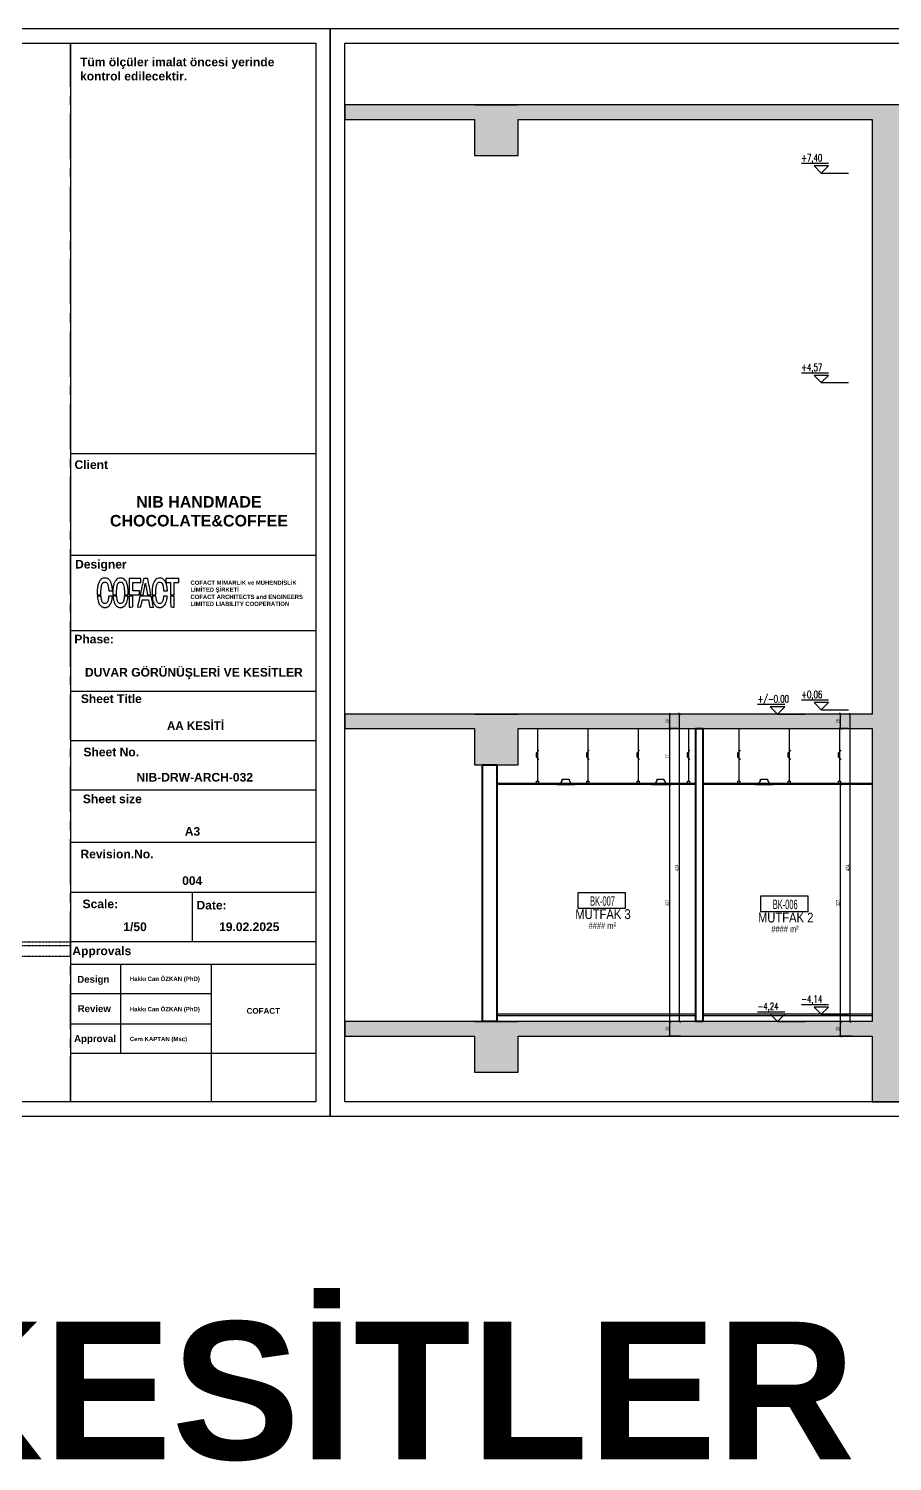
# Model space of a CAD drawing. Header units: millimetres. Extents: x 933584 to 974011, y 4545988 to 4553664.
# Drawn here: x 943012 to 944203, y 4545988 to 4547964 of the extents above; entities that cross this region are included whole.
import ezdxf
from ezdxf.enums import TextEntityAlignment as Align

# ---------------------------------------------------------------- set-up
doc = ezdxf.new("R2010")
doc.units = ezdxf.units.MM
doc.set_wipeout_variables(frame=1)
doc.header["$PDMODE"] = 35
for name, pattern in [('568_AVN_KES_01$0$HIDDEN', [0.375, 0.25, -0.125]), ('CENTER', [2, 1.25, -0.25, 0.25, -0.25]), ('DOT2', [3.175, 0, -3.175])]:
    doc.linetypes.add(name, pattern=pattern)
doc.layers.get('0').update_dxf_attribs({"color": 255})
doc.layers.get('Defpoints').update_dxf_attribs({"color": 8})
for name, color, linetype in [('0-DMS-50', 143, 'Continuous'), ('0-HSL-HTC_200', 1, 'Continuous'), ('0-LNS-SLN', 6, 'Continuous'), ('0-LNS-SPL', 13, '568_AVN_KES_01$0$HIDDEN'), ('0-TXT-PBX', 6, 'Continuous'), ('0-TXT-PTX_50', 8, 'Continuous'), ('2-SPS-RCN', 2, 'Continuous'), ('4-FNS-SFF', 13, 'Continuous')]:
    doc.layers.add(name, color=color, linetype=linetype)
doc.layers.add('2-SPS-IBW', color=5, linetype='Continuous', lineweight=40)
doc.layers.add('TİBA_KOT', color=171, linetype='Continuous', lineweight=25)
doc.styles.add('Century Gothic_B_3', font='GOTHICB.TTF', dxfattribs={"height": 4})
doc.styles.add('dim_romans_50', font='swissl.ttf', dxfattribs={"width": 0.6, "height": 5})
doc.styles.add('MAHAL YAZISI', font='ARIALN.TTF', dxfattribs={"width": 0.8})
doc.styles.get("Standard").update_dxf_attribs({"font": 'times.ttf'})
doc.styles.add('T_General', font='simplxtw.shx', dxfattribs={"width": 0.7, "height": 200})
doc.dimstyles.new('ONK_dim 1_50', dxfattribs={"dimscale": 5, "dimtxt": 4, "dimasz": 0.5, "dimexe": 0.5, "dimexo": 0.5, "dimgap": 0.2, "dimtad": 1, "dimdec": 1, "dimrnd": 0.5, "dimzin": 9, "dimtxsty": 'dim_romans_50', "dimblk": 'OBLIQUE', "dimcen": 1, "dimclre": 256, "dimclrt": 256, "dimazin": 2, "dimtfac": 1, "dimtdec": 1, "dimtix": 1, "dimtmove": 2, "dimatfit": 3, "dimldrblk": 'OBLIQUE', "dimfxl": 3, "dimfxlon": 1, "dimarcsym": 0})

# ---------------------------------------------------------------- blocks, each defined once
blk = doc.blocks.new('MAHAL_KODU')
at = {"layer": '0-TXT-PTX_50'}
blk.add_attdef('ALAN', text='', height=0.2, dxfattribs=at).set_placement((0, -0.95), align=Align.MIDDLE_CENTER)
at = {"linetype": 'DOT2', "ltscale": 10000}
blk.add_wipeout([(-0.748, 0.049), (0.721, 0.049), (0.722, -0.423), (-0.752, -0.425)], dxfattribs=at)
at = {"layer": '0-TXT-PBX'}
blk.add_lwpolyline([(-0.748, -0.422), (0.721, -0.422), (0.721, 0.049), (-0.748, 0.049)], close=True, dxfattribs=at)
at = {"layer": '0-TXT-PTX_50'}
for tag, p in [('MAHAL_KODU', (0, -0.2)), ('MEKAN_ADI', (0, -0.65))]:
    blk.add_attdef(tag, text='', height=0.3, dxfattribs=at).set_placement(p, align=Align.MIDDLE_CENTER)
blk = doc.blocks.new('SLV-FNS')
at = {"layer": 'TİBA_KOT'}
for p, q in [((-250, 260), (-1000, 260)), ((-450, 0), (-650, 200)), ((-250, 200), (-650, 200)), ((-250, 200), (-450, 0)), ((-450, 0), (300, 0))]:
    blk.add_line(p, q, dxfattribs=at)
at = {"layer": 'TİBA_KOT', "color": 8, "style": 'T_General', "width": 0.7}
blk.add_attdef('INCE', (-1000, 319), '', height=200, dxfattribs=at)
blk = doc.blocks.new('cgvbxcb')
at = {"layer": '0-LNS-SLN'}
for points in [[(949475.8, 4544546.6), (949475.8, 4544547.6), (949485.3, 4544547.6), (949485.3, 4544546.6), (949488.3, 4544541.6), (949473.3, 4544541.6), (949475.8, 4544546.6)], [(949475.8, 4544546.6), (949473.3, 4544541.6), (949468.3, 4544541.6), (949468.3, 4544540.6), (949488.3, 4544540.6), (949493.3, 4544540.6), (949493.3, 4544541.6), (949488.3, 4544541.6)]]:
    blk.add_lwpolyline(points, dxfattribs=at)
blk = doc.blocks.new('_Oblique')
at = {"color": 0, "linetype": 'ByBlock', "lineweight": -2}
blk.add_line((-0.5, -0.5), (0.5, 0.5), dxfattribs=at)
blk = doc.blocks.new('*D3111')
at = {"layer": '0-DMS-50', "lineweight": -2}
for p, q in [((943924, 4547018.8), (943906.5, 4547018.8)), ((943924, 4546594.8), (943906.5, 4546594.8))]:
    blk.add_line(p, q, dxfattribs=at)
at = {"layer": '0-DMS-50', "color": 0, "lineweight": -2}
blk.add_line((943909, 4546594.8), (943909, 4547018.8), dxfattribs=at)
at = {"layer": 'Defpoints', "color": 0}
for p in [(943909, 4547018.8), (943931.3, 4547018.8), (943931.3, 4546594.8)]:
    blk.add_point(p, dxfattribs=at)
at = {"layer": '0-DMS-50', "color": 0, "linetype": 'ByBlock', "lineweight": -2, "xscale": 2.5, "yscale": 2.5, "zscale": 2.5}
for p, rotation in [((943909, 4547018.8), 90), ((943909, 4546594.8), 270)]:
    blk.add_blockref('_Oblique', p, dxfattribs=dict(at, rotation=rotation))
at = {"layer": '0-DMS-50', "insert": (943905.5, 4546806.8), "char_height": 5, "attachment_point": 5, "rotation": 90, "style": 'dim_romans_50'}
blk.add_mtext('424', dxfattribs=at)
blk = doc.blocks.new('*D3112')
at = {"layer": '0-DMS-50', "lineweight": -2}
for p, q in [((943910.8, 4546594.8), (943893.3, 4546594.8)), ((943910.8, 4546574.8), (943893.3, 4546574.8))]:
    blk.add_line(p, q, dxfattribs=at)
at = {"layer": '0-DMS-50', "color": 0, "lineweight": -2}
blk.add_line((943895.8, 4546574.8), (943895.8, 4546594.8), dxfattribs=at)
at = {"layer": 'Defpoints', "color": 0}
for p in [(943895.8, 4546594.8), (943930.5, 4546594.8), (943930.5, 4546574.8)]:
    blk.add_point(p, dxfattribs=at)
at = {"layer": '0-DMS-50', "color": 0, "linetype": 'ByBlock', "lineweight": -2, "xscale": 2.5, "yscale": 2.5, "zscale": 2.5}
for p, rotation in [((943895.8, 4546594.8), 90), ((943895.8, 4546574.8), 270)]:
    blk.add_blockref('_Oblique', p, dxfattribs=dict(at, rotation=rotation))
at = {"layer": '0-DMS-50', "insert": (943892.3, 4546584.8), "char_height": 5, "attachment_point": 5, "rotation": 90, "style": 'dim_romans_50'}
blk.add_mtext('20', dxfattribs=at)
blk = doc.blocks.new('*D3113')
at = {"layer": '0-DMS-50', "lineweight": -2}
for p, q in [((943906.5, 4546921.8), (943893.3, 4546921.8)), ((943910.8, 4546594.8), (943893.3, 4546594.8))]:
    blk.add_line(p, q, dxfattribs=at)
at = {"layer": '0-DMS-50', "color": 0, "lineweight": -2}
blk.add_line((943895.8, 4546594.8), (943895.8, 4546921.8), dxfattribs=at)
at = {"layer": 'Defpoints', "color": 0}
for p in [(943895.8, 4546921.8), (943909, 4546921.8), (943930.5, 4546594.8)]:
    blk.add_point(p, dxfattribs=at)
at = {"layer": '0-DMS-50', "color": 0, "linetype": 'ByBlock', "lineweight": -2, "xscale": 2.5, "yscale": 2.5, "zscale": 2.5}
for p, rotation in [((943895.8, 4546921.8), 90), ((943895.8, 4546594.8), 270)]:
    blk.add_blockref('_Oblique', p, dxfattribs=dict(at, rotation=rotation))
at = {"layer": '0-DMS-50', "insert": (943892.3, 4546758.3), "char_height": 5, "attachment_point": 5, "rotation": 90, "style": 'dim_romans_50'}
blk.add_mtext('327', dxfattribs=at)
blk = doc.blocks.new('*D3114')
at = {"layer": '0-DMS-50', "lineweight": -2}
for p, q in [((943906.5, 4546998.8), (943893.3, 4546998.8)), ((943906.5, 4546921.8), (943893.3, 4546921.8))]:
    blk.add_line(p, q, dxfattribs=at)
at = {"layer": '0-DMS-50', "color": 0, "lineweight": -2}
blk.add_line((943895.8, 4546921.8), (943895.8, 4546998.8), dxfattribs=at)
at = {"layer": 'Defpoints', "color": 0}
for p in [(943895.8, 4546998.8), (943909, 4546998.8), (943909, 4546921.8)]:
    blk.add_point(p, dxfattribs=at)
at = {"layer": '0-DMS-50', "color": 0, "linetype": 'ByBlock', "lineweight": -2, "xscale": 2.5, "yscale": 2.5, "zscale": 2.5}
for p, rotation in [((943895.8, 4546998.8), 90), ((943895.8, 4546921.8), 270)]:
    blk.add_blockref('_Oblique', p, dxfattribs=dict(at, rotation=rotation))
at = {"layer": '0-DMS-50', "insert": (943892.3, 4546960.3), "char_height": 5, "attachment_point": 5, "rotation": 90, "style": 'dim_romans_50'}
blk.add_mtext('77', dxfattribs=at)
blk = doc.blocks.new('*D3115')
at = {"layer": '0-DMS-50', "lineweight": -2}
for p, q in [((943906.5, 4547018.8), (943893.3, 4547018.8)), ((943906.5, 4546998.8), (943893.3, 4546998.8))]:
    blk.add_line(p, q, dxfattribs=at)
at = {"layer": '0-DMS-50', "color": 0, "lineweight": -2}
blk.add_line((943895.8, 4546998.8), (943895.8, 4547018.8), dxfattribs=at)
at = {"layer": 'Defpoints', "color": 0}
for p in [(943895.8, 4547018.8), (943909, 4547018.8), (943909, 4546998.8)]:
    blk.add_point(p, dxfattribs=at)
at = {"layer": '0-DMS-50', "color": 0, "linetype": 'ByBlock', "lineweight": -2, "xscale": 2.5, "yscale": 2.5, "zscale": 2.5}
for p, rotation in [((943895.8, 4547018.8), 90), ((943895.8, 4546998.8), 270)]:
    blk.add_blockref('_Oblique', p, dxfattribs=dict(at, rotation=rotation))
at = {"layer": '0-DMS-50', "insert": (943892.3, 4547008.8), "char_height": 5, "attachment_point": 5, "rotation": 90, "style": 'dim_romans_50'}
blk.add_mtext('20', dxfattribs=at)
blk = doc.blocks.new('*D3116')
at = {"layer": '0-DMS-50', "lineweight": -2}
for p, q in [((944159.2, 4547018.8), (944141.7, 4547018.8)), ((944159.2, 4546594.8), (944141.7, 4546594.8))]:
    blk.add_line(p, q, dxfattribs=at)
at = {"layer": '0-DMS-50', "color": 0, "lineweight": -2}
blk.add_line((944144.2, 4546594.8), (944144.2, 4547018.8), dxfattribs=at)
at = {"layer": 'Defpoints', "color": 0}
for p in [(944144.2, 4547018.8), (944166.5, 4547018.8), (944166.5, 4546594.8)]:
    blk.add_point(p, dxfattribs=at)
at = {"layer": '0-DMS-50', "color": 0, "linetype": 'ByBlock', "lineweight": -2, "xscale": 2.5, "yscale": 2.5, "zscale": 2.5}
for p, rotation in [((944144.2, 4547018.8), 90), ((944144.2, 4546594.8), 270)]:
    blk.add_blockref('_Oblique', p, dxfattribs=dict(at, rotation=rotation))
at = {"layer": '0-DMS-50', "insert": (944140.7, 4546806.8), "char_height": 5, "attachment_point": 5, "rotation": 90, "style": 'dim_romans_50'}
blk.add_mtext('424', dxfattribs=at)
blk = doc.blocks.new('*D3117')
at = {"layer": '0-DMS-50', "lineweight": -2}
for p, q in [((944146, 4546594.8), (944128.5, 4546594.8)), ((944146, 4546574.8), (944128.5, 4546574.8))]:
    blk.add_line(p, q, dxfattribs=at)
at = {"layer": '0-DMS-50', "color": 0, "lineweight": -2}
blk.add_line((944131, 4546574.8), (944131, 4546594.8), dxfattribs=at)
at = {"layer": 'Defpoints', "color": 0}
for p in [(944131, 4546594.8), (944165.6, 4546594.8), (944165.6, 4546574.8)]:
    blk.add_point(p, dxfattribs=at)
at = {"layer": '0-DMS-50', "color": 0, "linetype": 'ByBlock', "lineweight": -2, "xscale": 2.5, "yscale": 2.5, "zscale": 2.5}
for p, rotation in [((944131, 4546594.8), 90), ((944131, 4546574.8), 270)]:
    blk.add_blockref('_Oblique', p, dxfattribs=dict(at, rotation=rotation))
at = {"layer": '0-DMS-50', "insert": (944127.5, 4546584.8), "char_height": 5, "attachment_point": 5, "rotation": 90, "style": 'dim_romans_50'}
blk.add_mtext('20', dxfattribs=at)
blk = doc.blocks.new('*D3118')
at = {"layer": '0-DMS-50', "lineweight": -2}
for p, q in [((944141.7, 4546921.8), (944128.5, 4546921.8)), ((944146, 4546594.8), (944128.5, 4546594.8))]:
    blk.add_line(p, q, dxfattribs=at)
at = {"layer": '0-DMS-50', "color": 0, "lineweight": -2}
blk.add_line((944131, 4546594.8), (944131, 4546921.8), dxfattribs=at)
at = {"layer": 'Defpoints', "color": 0}
for p in [(944131, 4546921.8), (944144.2, 4546921.8), (944165.6, 4546594.8)]:
    blk.add_point(p, dxfattribs=at)
at = {"layer": '0-DMS-50', "color": 0, "linetype": 'ByBlock', "lineweight": -2, "xscale": 2.5, "yscale": 2.5, "zscale": 2.5}
for p, rotation in [((944131, 4546921.8), 90), ((944131, 4546594.8), 270)]:
    blk.add_blockref('_Oblique', p, dxfattribs=dict(at, rotation=rotation))
at = {"layer": '0-DMS-50', "insert": (944127.5, 4546758.3), "char_height": 5, "attachment_point": 5, "rotation": 90, "style": 'dim_romans_50'}
blk.add_mtext('327', dxfattribs=at)
blk = doc.blocks.new('*D3119')
at = {"layer": '0-DMS-50', "lineweight": -2}
for p, q in [((944141.7, 4547018.8), (944128.5, 4547018.8)), ((944141.7, 4546998.8), (944128.5, 4546998.8))]:
    blk.add_line(p, q, dxfattribs=at)
at = {"layer": '0-DMS-50', "color": 0, "lineweight": -2}
blk.add_line((944131, 4546998.8), (944131, 4547018.8), dxfattribs=at)
at = {"layer": 'Defpoints', "color": 0}
for p in [(944131, 4547018.8), (944144.2, 4547018.8), (944144.2, 4546998.8)]:
    blk.add_point(p, dxfattribs=at)
at = {"layer": '0-DMS-50', "color": 0, "linetype": 'ByBlock', "lineweight": -2, "xscale": 2.5, "yscale": 2.5, "zscale": 2.5}
for p, rotation in [((944131, 4547018.8), 90), ((944131, 4546998.8), 270)]:
    blk.add_blockref('_Oblique', p, dxfattribs=dict(at, rotation=rotation))
at = {"layer": '0-DMS-50', "insert": (944127.5, 4547008.8), "char_height": 5, "attachment_point": 5, "rotation": 90, "style": 'dim_romans_50'}
blk.add_mtext('20', dxfattribs=at)

msp = doc.modelspace()

# ---------------------------------------------------------------- linework, layer by layer
at = {"color": 0}
for p, q in [((943407.39, 4547377.52), (943069.33, 4547377.52)), ((943407.39, 4547377.52), (943069.33, 4547377.52)), ((943407.39, 4547237.54), (943069.33, 4547237.54)), ((943407.39, 4547237.54), (943069.33, 4547237.54)), ((943407.39, 4547237.54), (943069.33, 4547237.54)), ((943407.39, 4547237.54), (943069.33, 4547237.54)), ((943407.39, 4547133.48), (943069.33, 4547133.48)), ((943069.33, 4547050.2), (943407.39, 4547050.2)), ((943407.39, 4546981.8), (943069.33, 4546981.8)), ((943407.39, 4546913.84), (943069.33, 4546913.84)), ((943407.39, 4546841.62), (943069.33, 4546841.62)), ((943407.39, 4546772.61), (943069.33, 4546772.61)), ((943236.81, 4546772.61), (943236.81, 4546704.89)), ((943407.39, 4546704.89), (943069.33, 4546704.89)), ((943407.39, 4546673.56), (943069.33, 4546673.56)), ((943138.18, 4546673.56), (943138.18, 4546550.8)), ((943263.17, 4546673.56), (943263.17, 4546599.96)), ((943069.34, 4546633.42), (943263.17, 4546633.42)), ((943069.34, 4546591.71), (943263.17, 4546591.71)), ((943263.17, 4546599.96), (943263.17, 4546483.84)), ((943407.39, 4546550.8), (943069.33, 4546550.8))]:
    msp.add_line(p, q, dxfattribs=at)
for points in [[(941327.39, 4547963.85), (943427.39, 4547963.85), (943427.39, 4546463.85), (941327.39, 4546463.85)], [(941347.39, 4547943.85), (943407.39, 4547943.85), (943407.39, 4546483.85), (941347.39, 4546483.85)], [(943150.01, 4547194.48), (943150.01, 4547183.34), (943157.07, 4547183.34), (943164.13, 4547183.34), (943164.13, 4547185.98), (943164.13, 4547188.61), (943159.56, 4547188.61), (943154.99, 4547188.61), (943154.99, 4547194.43), (943154.99, 4547200.24), (943160.7, 4547200.24), (943166.42, 4547200.24), (943166.42, 4547202.93), (943166.42, 4547205.61), (943158.22, 4547205.61), (943150.01, 4547205.61)], [(943200.82, 4547202.78), (943200.82, 4547199.95), (943204.05, 4547199.95), (943207.29, 4547199.95), (943207.29, 4547191.64), (943207.29, 4547183.34), (943209.77, 4547183.34), (943212.26, 4547183.34), (943212.26, 4547191.64), (943212.26, 4547199.95), (943215.54, 4547199.95), (943218.82, 4547199.95), (943218.82, 4547202.78), (943218.82, 4547205.61), (943209.82, 4547205.61), (943200.82, 4547205.61)], [(943150.01, 4547173.84), (943150.01, 4547166.34), (943152.47, 4547166.36), (943154.94, 4547166.39), (943154.96, 4547173.87), (943154.99, 4547181.35), (943152.5, 4547181.35), (943150.01, 4547181.35)], [(943207.31, 4547173.87), (943207.34, 4547166.39), (943209.8, 4547166.36), (943212.26, 4547166.33), (943212.26, 4547173.84), (943212.26, 4547181.35), (943209.77, 4547181.35), (943207.29, 4547181.35)]]:
    msp.add_lwpolyline(points, close=True, dxfattribs=at)
msp.add_lwpolyline([(943069.34, 4547943.86), (943069.34, 4546483.85)], dxfattribs=at)
at = {"linetype": 'CENTER', "ltscale": 50}
msp.add_lwpolyline([(943069.34, 4546483.85), (943069.34, 4547943.85)], dxfattribs=at)
at = {"color": 0}
for points in [[(943114.67, 4547206.1, 0.11064), (943111.57, 4547204.6, 0.089568), (943109.12, 4547201.82, 0.069833), (943107.36, 4547197.7, 0.037138), (943106.32, 4547192.26, 0.013582), (943106.17, 4547190.61, 0.005436), (943106.06, 4547188.34, 0.005261), (943105.99, 4547186.12, 0.017635), (943106.02, 4547184.66), (943106.09, 4547183.34), (943108.64, 4547183.34), (943111.19, 4547183.34), (943111.2, 4547186.35, -0.01557), (943111.35, 4547190.77, -0.027157), (943111.79, 4547194.4, -0.033018), (943112.49, 4547197.25, -0.079442), (943113.46, 4547199.19, -0.009072), (943113.76, 4547199.58, -0.030827), (943113.97, 4547199.82, -0.031813), (943114.21, 4547200.03, -0.010138), (943114.58, 4547200.31, -0.089655), (943115.34, 4547200.67, -0.05192), (943116.33, 4547200.83, -0.051218), (943117.36, 4547200.78, -0.076363), (943118.22, 4547200.51, -0.070873), (943119.02, 4547199.97, -0.052254), (943119.73, 4547199.17, -0.046256), (943120.33, 4547198.14, -0.033841), (943120.81, 4547196.91, -0.02482), (943121.18, 4547195.51, -0.012371), (943121.5, 4547193.71, -0.011745), (943121.77, 4547191.72, -0.011909), (943121.94, 4547189.73), (943122, 4547188.61), (943124.57, 4547188.61), (943127.14, 4547188.61), (943127.14, 4547189.03, 0.020953), (943127.1, 4547189.94, 0.004455), (943126.96, 4547191.52, 0.00493), (943126.77, 4547193.14, 0.011284), (943126.59, 4547194.37, 0.038093), (943125.47, 4547198.88, 0.067383), (943123.79, 4547202.32, 0.083303), (943121.56, 4547204.69, 0.099908), (943118.8, 4547206.02, 0.02201), (943118.36, 4547206.11, 0.020762), (943117.91, 4547206.17, 0.015695), (943117.35, 4547206.2, 0.005906), (943116.56, 4547206.2, 0.00548), (943115.96, 4547206.19, 0.006399), (943115.39, 4547206.17, 0.005718), (943114.9, 4547206.13, 0.038226)], [(943136.24, 4547206.1, 0.105194), (943133.28, 4547204.7, 0.087054), (943130.9, 4547202.14, 0.069549), (943129.15, 4547198.38, 0.038701), (943128.05, 4547193.43, 0.014261), (943127.81, 4547191.35, 0.008448), (943127.64, 4547188.85, 0.008433), (943127.56, 4547186.42, 0.018733), (943127.6, 4547184.57), (943127.67, 4547183.34), (943130.21, 4547183.34), (943132.76, 4547183.34), (943132.77, 4547186.35, -0.01557), (943132.93, 4547190.77, -0.027157), (943133.37, 4547194.4, -0.033018), (943134.07, 4547197.25, -0.079442), (943135.04, 4547199.19, -0.009072), (943135.33, 4547199.58, -0.030827), (943135.55, 4547199.82, -0.031813), (943135.78, 4547200.03, -0.010138), (943136.16, 4547200.31, -0.089655), (943136.92, 4547200.67, -0.05192), (943137.91, 4547200.83, -0.051218), (943138.94, 4547200.78, -0.076363), (943139.79, 4547200.51, -0.136443), (943141.3, 4547199.17, -0.067108), (943142.4, 4547196.83, -0.045937), (943143.15, 4547193.38, -0.018323), (943143.56, 4547188.56, -0.004967), (943143.6, 4547187.58, -0.003937), (943143.62, 4547186.52, -0.00398), (943143.63, 4547185.53, -0.009912), (943143.61, 4547184.81), (943143.55, 4547183.34), (943146.12, 4547183.34), (943148.69, 4547183.34), (943148.76, 4547184.61, 0.018366), (943148.79, 4547186.77, 0.009634), (943148.68, 4547189.46, 0.009631), (943148.47, 4547192.16, 0.017297), (943148.17, 4547194.36, 0.038062), (943147.05, 4547198.88, 0.067387), (943145.36, 4547202.32, 0.08333), (943143.13, 4547204.69, 0.099909), (943140.38, 4547206.02, 0.02201), (943139.94, 4547206.11, 0.020762), (943139.48, 4547206.17, 0.015695), (943138.92, 4547206.2, 0.005906), (943138.14, 4547206.2, 0.00548), (943137.54, 4547206.19, 0.006399), (943136.96, 4547206.17, 0.005718), (943136.48, 4547206.13, 0.038226)], [(943172.44, 4547199.03, 0.0000105), (943173.8, 4547191.73, 0.000084), (943175, 4547185.3, 0.003215), (943175.28, 4547183.86), (943175.38, 4547183.34), (943177.76, 4547183.34, 0.001355), (943178.67, 4547183.34, 0.00226), (943179.44, 4547183.35, 0.000206), (943180.13, 4547183.36, 0.409743), (943180.14, 4547183.38, 0.049641), (943180.13, 4547183.44, 0.000001), (943177.95, 4547194.29, 0.000006), (943175.81, 4547204.97, 0.007694), (943175.72, 4547205.39), (943175.66, 4547205.61), (943172.9, 4547205.61), (943170.15, 4547205.61), (943169.43, 4547202.31, -0.000077), (943168.05, 4547195.94, -0.000085), (943166.71, 4547189.78, -0.000009), (943165.43, 4547183.86, -0.006923), (943165.36, 4547183.57), (943165.3, 4547183.34), (943169.51, 4547183.34, 0.0001427), (943169.81, 4547184.92, 0.00034), (943170.06, 4547186.29, 0.000221), (943170.35, 4547187.87, -0.000266), (943171.19, 4547192.37, -0.000578), (943171.83, 4547195.83, -0.0000869)], [(943190.33, 4547206.1, 0.105194), (943187.37, 4547204.7, 0.087054), (943184.99, 4547202.14, 0.069549), (943183.24, 4547198.38, 0.038701), (943182.14, 4547193.43, 0.014261), (943181.9, 4547191.35, 0.008448), (943181.73, 4547188.85, 0.008433), (943181.65, 4547186.42, 0.018733), (943181.69, 4547184.57), (943181.76, 4547183.34), (943184.3, 4547183.34), (943186.85, 4547183.34), (943186.86, 4547186.35, -0.01557), (943187.02, 4547190.76, -0.027157), (943187.46, 4547194.4, -0.033018), (943188.16, 4547197.25, -0.079442), (943189.13, 4547199.19, -0.009072), (943189.42, 4547199.58, -0.030827), (943189.64, 4547199.82, -0.031813), (943189.87, 4547200.03, -0.010138), (943190.25, 4547200.31, -0.089655), (943191.01, 4547200.67, -0.05192), (943192, 4547200.83, -0.051218), (943193.03, 4547200.78, -0.076363), (943193.89, 4547200.51, -0.070873), (943194.68, 4547199.97, -0.052254), (943195.39, 4547199.17, -0.046256), (943196, 4547198.14, -0.033841), (943196.48, 4547196.91, -0.02482), (943196.84, 4547195.51, -0.012371), (943197.17, 4547193.71, -0.011745), (943197.43, 4547191.72, -0.011909), (943197.6, 4547189.73), (943197.67, 4547188.61), (943200.24, 4547188.61), (943202.81, 4547188.61), (943202.81, 4547189.03, 0.020953), (943202.77, 4547189.94, 0.004455), (943202.62, 4547191.52, 0.00493), (943202.44, 4547193.14, 0.011284), (943202.26, 4547194.37, 0.038093), (943201.14, 4547198.88, 0.067383), (943199.45, 4547202.32, 0.083303), (943197.22, 4547204.69, 0.099908), (943194.47, 4547206.02, 0.02201), (943194.03, 4547206.11, 0.020762), (943193.57, 4547206.17, 0.015695), (943193.02, 4547206.2, 0.005906), (943192.23, 4547206.2, 0.00548), (943191.63, 4547206.19, 0.006399), (943191.06, 4547206.17, 0.005718), (943190.57, 4547206.13, 0.038226)], [(943106.21, 4547180.63, 0.025038), (943106.78, 4547176.68, 0.036131), (943107.7, 4547173.27, 0.041565), (943108.96, 4547170.46, 0.063352), (943110.53, 4547168.3, 0.028049), (943111.34, 4547167.53, 0.034689), (943112.18, 4547166.91, 0.034905), (943113.09, 4547166.42, 0.029004), (943114.12, 4547166.03, 0.021923), (943114.6, 4547165.9, 0.031789), (943115.03, 4547165.83, 0.019677), (943115.6, 4547165.8, 0.003659), (943116.65, 4547165.79, 0.003627), (943117.69, 4547165.8, 0.019229), (943118.26, 4547165.83, 0.031747), (943118.69, 4547165.9, 0.024514), (943119.14, 4547166.02, 0.035022), (943120.31, 4547166.5, 0.037328), (943121.38, 4547167.12, 0.037367), (943122.34, 4547167.9, 0.035245), (943123.2, 4547168.83, 0.053473), (943124.58, 4547171, 0.03772), (943125.67, 4547173.68, 0.032588), (943126.47, 4547176.9, 0.021334), (943127, 4547180.68), (943127.06, 4547181.35), (943124.48, 4547181.35), (943121.89, 4547181.35), (943121.83, 4547180.68, -0.0074), (943121.72, 4547179.71, -0.005344), (943121.58, 4547178.63, -0.005411), (943121.41, 4547177.6, -0.010609), (943121.26, 4547176.78, -0.034422), (943120.56, 4547174.32, -0.07643), (943119.63, 4547172.62, -0.102726), (943118.44, 4547171.59, -0.109019), (943116.96, 4547171.14, -0.095932), (943115.35, 4547171.33, -0.113527), (943114.03, 4547172.11, -0.092498), (943113, 4547173.53, -0.04608), (943112.23, 4547175.63, -0.017297), (943111.94, 4547176.92, -0.007909), (943111.64, 4547178.63, -0.007223), (943111.4, 4547180.29, -0.03219), (943111.34, 4547181.26, 0.402781), (943111.3, 4547181.3, 0.001238), (943110.58, 4547181.33, 0.005463), (943109.75, 4547181.35, 0.003096), (943108.74, 4547181.35), (943106.14, 4547181.35)], [(943127.79, 4547180.63, 0.025038), (943128.36, 4547176.68, 0.036131), (943129.28, 4547173.27, 0.041565), (943130.54, 4547170.46, 0.063352), (943132.11, 4547168.3, 0.047265), (943133.51, 4547167.07, 0.06438), (943134.98, 4547166.27, 0.06177), (943136.65, 4547165.86, 0.039412), (943138.65, 4547165.77, 0.027569), (943140.07, 4547165.9, 0.048064), (943141.22, 4547166.18, 0.049711), (943142.26, 4547166.67, 0.031882), (943143.37, 4547167.43, 0.081131), (943145.28, 4547169.51, 0.052129), (943146.8, 4547172.42, 0.043307), (943147.9, 4547176.15, 0.026621), (943148.57, 4547180.68), (943148.64, 4547181.35), (943146.05, 4547181.35), (943143.47, 4547181.35), (943143.4, 4547180.68, -0.0074), (943143.3, 4547179.71, -0.005344), (943143.15, 4547178.63, -0.005411), (943142.99, 4547177.6, -0.010609), (943142.84, 4547176.78, -0.034422), (943142.14, 4547174.32, -0.07643), (943141.21, 4547172.62, -0.102726), (943140.02, 4547171.59, -0.109019), (943138.54, 4547171.14, -0.095932), (943136.92, 4547171.33, -0.113527), (943135.61, 4547172.1, -0.092498), (943134.57, 4547173.53, -0.04608), (943133.81, 4547175.63, -0.017297), (943133.51, 4547176.92, -0.007909), (943133.21, 4547178.63, -0.007223), (943132.97, 4547180.29, -0.03219), (943132.91, 4547181.26, 0.402781), (943132.88, 4547181.3, 0.001238), (943132.16, 4547181.33, 0.005463), (943131.33, 4547181.35, 0.003096), (943130.32, 4547181.35), (943127.72, 4547181.35)], [(943183.57, 4547166.34, 0.0000231), (943182.08, 4547173.77, 0.000048), (943180.69, 4547180.73, 0.022716), (943180.58, 4547181.18, 0.319618), (943180.43, 4547181.29, 0.005635), (943179.38, 4547181.33, 0.005119), (943177.56, 4547181.35, 0.000404), (943172.7, 4547181.35), (943164.88, 4547181.35), (943163.29, 4547174.02, -0.000063), (943162.68, 4547171.2, -0.000102), (943162.16, 4547168.79, -0.000015), (943161.7, 4547166.65, -0.0154076), (943161.62, 4547166.33), (943166.36, 4547166.39), (943167.23, 4547171.11, -0.000258), (943167.57, 4547172.94, -0.000401), (943167.86, 4547174.51, -0.000111), (943168.12, 4547175.88, -0.013635), (943168.16, 4547176.06), (943168.21, 4547176.28), (943172.46, 4547176.28), (943176.71, 4547176.28), (943177.35, 4547172.88, 0.000154), (943177.61, 4547171.46, 0.000145), (943177.88, 4547170.01, 0.000144), (943178.12, 4547168.73, 0.000507), (943178.28, 4547167.9), (943178.57, 4547166.34)], [(943181.88, 4547180.63, 0.025038), (943182.45, 4547176.68, 0.036131), (943183.37, 4547173.27, 0.041565), (943184.63, 4547170.46, 0.063352), (943186.2, 4547168.3, 0.047265), (943187.6, 4547167.07, 0.06438), (943189.07, 4547166.27, 0.06177), (943190.74, 4547165.86, 0.039412), (943192.74, 4547165.77, 0.027569), (943194.16, 4547165.9, 0.048064), (943195.31, 4547166.18, 0.049711), (943196.35, 4547166.67, 0.031882), (943197.46, 4547167.43, 0.081131), (943199.37, 4547169.51, 0.052129), (943200.89, 4547172.42, 0.043307), (943201.99, 4547176.15, 0.026621), (943202.66, 4547180.68), (943202.73, 4547181.35), (943200.14, 4547181.35), (943197.56, 4547181.35), (943197.49, 4547180.68, -0.0074), (943197.39, 4547179.71, -0.005344), (943197.24, 4547178.63, -0.005411), (943197.08, 4547177.6, -0.010609), (943196.93, 4547176.78, -0.034422), (943196.23, 4547174.32, -0.07643), (943195.3, 4547172.62, -0.102726), (943194.11, 4547171.59, -0.109019), (943192.63, 4547171.14, -0.095932), (943191.01, 4547171.33, -0.113527), (943189.7, 4547172.1, -0.092498), (943188.67, 4547173.53, -0.04608), (943187.9, 4547175.63, -0.017297), (943187.6, 4547176.92, -0.007909), (943187.3, 4547178.63, -0.007223), (943187.07, 4547180.29, -0.03219), (943187, 4547181.26, 0.402781), (943186.97, 4547181.3, 0.001238), (943186.25, 4547181.33, 0.005463), (943185.42, 4547181.35, 0.003096), (943184.41, 4547181.35), (943181.81, 4547181.35)]]:
    msp.add_lwpolyline(points, format="xyb", close=True, dxfattribs=at)
at = {"layer": '0-DMS-50'}
msp.add_lwpolyline([(943686.3, 4547838.78), (944174.6, 4547838.78)], dxfattribs=at)
at = {"layer": '0-LNS-SPL'}
for points in [[(942791.73, 4546704.82), (943069.34, 4546704.82)], [(942791.73, 4546699.82), (943069.34, 4546699.82)], [(942791.73, 4546684.82), (943069.34, 4546684.82)]]:
    msp.add_lwpolyline(points, dxfattribs=at)
at = {"layer": '0-LNS-SPL', "linetype": 'ByBlock'}
for points in [[(943931.3, 4546604.78), (943657.3, 4546604.78)], [(943931.3, 4546602.78), (943657.3, 4546602.78)], [(944174.6, 4546604.78), (943941.3, 4546604.78)], [(944174.6, 4546602.78), (943941.3, 4546602.78)]]:
    msp.add_lwpolyline(points, dxfattribs=at)
at = {"layer": '2-SPS-IBW'}
for points in [[(943941.3, 4546594.78), (943931.3, 4546594.78), (943931.3, 4546998.78), (943941.3, 4546998.78)], [(943637.3, 4546948.78), (943657.3, 4546948.78), (943657.3, 4546594.78), (943637.3, 4546594.78)]]:
    msp.add_lwpolyline(points, close=True, dxfattribs=at)
at = {"layer": '2-SPS-RCN'}
for points in [[(943626.3, 4547858.78), (943626.3, 4547858.78), (943686.3, 4547858.78)], [(943626.3, 4547018.78), (943626.3, 4547018.78), (943686.3, 4547018.78)], [(943626.3, 4546594.78), (943626.3, 4546594.78), (943686.3, 4546594.78)]]:
    msp.add_lwpolyline(points, dxfattribs=at)
at = {"layer": '4-FNS-SFF'}
for points in [[(943713.06, 4546998.78), (943713.06, 4546926.16)], [(943782.48, 4546998.78), (943782.48, 4546926.16)], [(943851.9, 4546998.78), (943851.9, 4546926.16)], [(943921.32, 4546998.78), (943921.32, 4546926.16)], [(943990.75, 4546998.78), (943990.75, 4546926.16)], [(944060.17, 4546998.78), (944060.17, 4546926.16)], [(944129.59, 4546998.78), (944129.59, 4546926.16)], [(943715.2, 4546968.8), (943711.43, 4546965.03), (943711.43, 4546959.97), (943715.2, 4546956.2)], [(943784.62, 4546968.8), (943780.86, 4546965.03), (943780.86, 4546959.97), (943784.62, 4546956.2)], [(943854.05, 4546968.8), (943850.28, 4546965.03), (943850.28, 4546959.97), (943854.05, 4546956.2)], [(943923.47, 4546968.8), (943919.7, 4546965.03), (943919.7, 4546959.97), (943923.47, 4546956.2)], [(943992.89, 4546968.8), (943989.12, 4546965.03), (943989.12, 4546959.97), (943992.89, 4546956.2)], [(944062.31, 4546968.8), (944058.55, 4546965.03), (944058.55, 4546959.97), (944062.31, 4546956.2)], [(944131.74, 4546968.8), (944127.97, 4546965.03), (944127.97, 4546959.97), (944131.74, 4546956.2)], [(943931.3, 4546922.78), (943657.3, 4546922.78)], [(943931.3, 4546921.78), (943657.3, 4546921.78)], [(944174.6, 4546922.78), (943941.3, 4546922.78)], [(944174.6, 4546921.78), (943941.3, 4546921.78)]]:
    msp.add_lwpolyline(points, dxfattribs=at)
for points in [[(943711.82, 4546922.78), (943711.82, 4546926.16), (943714.35, 4546926.16), (943714.35, 4546922.78)], [(943781.24, 4546922.78), (943781.24, 4546926.16), (943783.77, 4546926.16), (943783.77, 4546922.78)], [(943850.66, 4546922.78), (943850.66, 4546926.16), (943853.2, 4546926.16), (943853.2, 4546922.78)], [(943920.09, 4546922.78), (943920.09, 4546926.16), (943922.62, 4546926.16), (943922.62, 4546922.78)], [(943989.51, 4546922.78), (943989.51, 4546926.16), (943992.04, 4546926.16), (943992.04, 4546922.78)], [(944058.93, 4546922.78), (944058.93, 4546926.16), (944061.46, 4546926.16), (944061.46, 4546922.78)], [(944128.35, 4546922.78), (944128.35, 4546926.16), (944130.89, 4546926.16), (944130.89, 4546922.78)]]:
    msp.add_lwpolyline(points, close=True, dxfattribs=at)

# ---------------------------------------------------------------- block references
ref = msp.add_blockref('SLV-FNS', (944127.01, 4547764.78), dxfattribs=dict(xscale=0.05000000000291038, yscale=0.05000000000291038, zscale=0.05000000000291038))
ref.add_attrib('INCE', '+7,40', (944077.01, 4547780.73), dxfattribs={"color": 8, "height": 10, "style": 'T_General', "width": 0.7})
ref = msp.add_blockref('SLV-FNS', (944127.01, 4547475.78), dxfattribs=dict(xscale=0.05000000000291038, yscale=0.05000000000291038, zscale=0.05000000000291038))
ref.add_attrib('INCE', '+4,57', (944077.01, 4547491.73), dxfattribs={"color": 8, "height": 10, "style": 'T_General', "width": 0.7})
ref = msp.add_blockref('SLV-FNS', (944066.65, 4547018.78, 0), dxfattribs=dict(xscale=0.05000000000291038, yscale=0.05000000000291038, zscale=0.05000000000291038))
ref.add_attrib('INCE', '+/-0.00', (944016.65, 4547034.73, 0), dxfattribs={"color": 8, "height": 10, "style": 'T_General', "width": 0.7})
ref = msp.add_blockref('SLV-FNS', (944127.01, 4547024.78), dxfattribs=dict(xscale=0.05000000000291038, yscale=0.05000000000291038, zscale=0.05000000000291038))
ref.add_attrib('INCE', '+0,06', (944077.01, 4547040.73), dxfattribs={"color": 8, "height": 10, "style": 'T_General', "width": 0.7})
ref = msp.add_blockref('MAHAL_KODU', (943802.25, 4546770.09), dxfattribs=dict(xscale=45, yscale=45, zscale=1.2))
ref.add_attrib('MAHAL_KODU', 'BK-007', dxfattribs={"layer": '0-TXT-PTX_50', "height": 12.937, "style": 'MAHAL YAZISI', "width": 0.666667}).set_placement((943802.81, 4546760.96), align=Align.MIDDLE_CENTER)
ref.add_attrib('MEKAN_ADI', 'MUTFAK 3', dxfattribs={"layer": '0-TXT-PTX_50', "height": 13.5, "style": 'MAHAL YAZISI'}).set_placement((943803.47, 4546742.87), align=Align.MIDDLE_CENTER)
ref.add_attrib('ALAN', '#### m²', dxfattribs={"layer": '0-TXT-PTX_50', "height": 9, "style": 'MAHAL YAZISI'}).set_placement((943802.54, 4546726.99), align=Align.MIDDLE_CENTER)
ref = msp.add_blockref('MAHAL_KODU', (944054.18, 4546765.41), dxfattribs=dict(xscale=45, yscale=45, zscale=1.2))
ref.add_attrib('MAHAL_KODU', 'BK-006', dxfattribs={"layer": '0-TXT-PTX_50', "height": 12.937, "style": 'MAHAL YAZISI', "width": 0.666667}).set_placement((944054.74, 4546756.29), align=Align.MIDDLE_CENTER)
ref.add_attrib('MEKAN_ADI', 'MUTFAK 2', dxfattribs={"layer": '0-TXT-PTX_50', "height": 13.5, "style": 'MAHAL YAZISI'}).set_placement((944055.41, 4546738.19), align=Align.MIDDLE_CENTER)
ref.add_attrib('ALAN', '#### m²', dxfattribs={"layer": '0-TXT-PTX_50', "height": 9, "style": 'MAHAL YAZISI'}).set_placement((944054.48, 4546722.31), align=Align.MIDDLE_CENTER)
ref = msp.add_blockref('SLV-FNS', (944127.01, 4546604.78), dxfattribs=dict(xscale=0.05000000000291038, yscale=0.05000000000291038, zscale=0.05000000000291038))
ref.add_attrib('INCE', '-4,14', (944077.01, 4546620.73), dxfattribs={"color": 8, "height": 10, "style": 'T_General', "width": 0.7})
ref = msp.add_blockref('SLV-FNS', (944066.65, 4546594.78), dxfattribs=dict(xscale=0.05000000000291038, yscale=0.05000000000291038, zscale=0.05000000000291038))
ref.add_attrib('INCE', '-4,24', (944016.65, 4546610.73), dxfattribs={"color": 8, "height": 10, "style": 'T_General', "width": 0.7})
at = {"layer": '0-LNS-SLN'}
for p in [(-5728.63, 2381.17), (-5597.79, 2381.17), (-5455.06, 2381.17)]:
    msp.add_blockref('cgvbxcb', p, dxfattribs=at)

# ---------------------------------------------------------------- texts
at = {"color": 0, "attachment_point": 1, "line_spacing_factor": 0.984502, "style": 'Century Gothic_B_3'}
for s, insert, char_height, width in [('\\pxql;{\\fArial|b1|i0|c0|p34;Tüm ölçüler imalat öncesi yerinde kontrol edilecektir.}', (943082.38, 4547923.88), 11.9034, 324.3298), ('\\pxqr;{\\fArial|b1|i0|c0|p34;Client}', (942532.83, 4547368.66), 11.9034, 588.1338), ('\\pxqc;{\\fArial|b1|i0|c0|p34;NIB HANDMADE CHOCOLATE&COFFEE}', (943082.84, 4547319.26), 15.8192, 326.8702), ('\\pxqr;{\\fArial|b1|i0|c0|p34;Designer}', (942558.5, 4547231.33), 11.9034, 588.1338), ('{\\fFranklin Gothic Medium|b1|i0|c162|p34;COFACT MİMARLIK ve MÜHENDİSLİK}\\P{\\fFranklin Gothic Medium|b1|i0|c162|p34;LİMİTED ŞİRKETİ}', (943234.7, 4547202.86), 5.8729, 228.8091), ('\\pxql;{\\fFranklin Gothic Book|b1|i0|c162|p34;COFACT ARCHITECTS and ENGINEERS\\PLIMITED LIABILITY COOPERATION}', (943234.7, 4547183.27), 5.8729, 228.8091), ('\\pxqr;{\\fArial|b1|i0|c0|p34;Phase:}', (942540.84, 4547128.14), 11.9034, 588.1338), ('\\pxqr;{\\fArial|b1|i0|c0|p34;DUVAR GÖRÜNÜŞLERİ VE KESİTLER}', (942801.28, 4547082.3), 11.9034, 588.1338), ('\\pxqr;{\\fArial|b1|i0|c0|p34;Sheet Title}', (942579.39, 4547045.84), 11.9034, 588.1338), ('\\pxi-2,l3,qr,t3;AA KESİTİ ', (942692.82, 4547008.69), 11.9034, 588.1338), ('\\pxqr;{\\fArial|b1|i0|c0|p34;Sheet No.}', (942575.6, 4546972.41), 11.9034, 588.1338), ('\\pxqr;{\\fArial|b1|i0|c0|p34;NIB-DRW-ARCH-032}', (942732.75, 4546937.56), 11.9034, 588.1338), ('\\pxqr;{\\fArial|b1|i0|c0|p34;Sheet size}', (942579.44, 4546907.76), 11.9034, 588.1338), ('\\pxqr;{\\fArial|b1|i0|c0|p34;A3}', (942659.94, 4546862.96), 11.9034, 588.1338), ('\\pxqr;{\\fArial|b1|i0|c0|p34;Revision.No.}', (942595.55, 4546831.68), 11.9034, 588.1338), ('\\pxqr;{\\fArial|b1|i0|c0|p34;00\\fArial|b1|i0|c162|p34;4}', (942662.75, 4546795.04), 11.9034, 588.1338), ('\\pxqr;{\\fArial|b1|i0|c0|p34;Scale:}', (942546.67, 4546762.99), 11.9034, 588.1338), ('\\pxqr;{\\fArial|b1|i0|c0|p34;Date:}', (942696.39, 4546761.2), 11.9034, 588.1338), ('\\pxqr;{\\fArial|b1|i0|c0|p34;1/50}', (942586.21, 4546731.37), 11.9034, 588.1338), ('\\pxqr;{\\fArial|b1|i0|c162|p34;19\\fArial|b1|i0|c0|p34;.02.202\\fArial|b1|i0|c162|p34;5}', (942769.22, 4546731.37), 11.9034, 588.1338), ('\\pxqr;{\\fArial|b1|i0|c0|p34;Approvals}', (942564.89, 4546698.22), 11.9034, 588.1338), ('\\pxqr;{\\fArial|b1|i0|c0|p34;Design}', (942534.68, 4546657.79), 9.5085, 588.1338), ('{\\fArial|b1|i0|c0|p34;\\W9.71336;   }{\\fArial|b1|i0|c0|p34;Hakkı Can ÖZKAN (PhD)}', (943083.72, 4546656.61), 5.9517, 163.4351), ('\\pxqr;{\\fArial|b1|i0|c0|p34;Review}', (942536.76, 4546617.27), 9.5085, 588.1338), ('{\\fArial|b1|i0|c0|p34;\\W9.71336;   }{\\fArial|b1|i0|c0|p34;Hakkı Can ÖZKAN (PhD)}', (943083.72, 4546614.9), 5.9517, 163.4351), ('\\pxqc;{\\fArial|b1|i0|c0|p34;COFACT}', (943171.62, 4546613.42), 7.9096, 326.8702), ('\\pxqr;{\\fArial|b1|i0|c0|p34;Approval}', (942543.66, 4546575.99), 9.5085, 588.1338), ('{\\W9.71336;\\fArial|b1|i0|c0|p34;   \\W1;Cem KAPTAN (Msc)}', (943083.72, 4546573.69), 5.9517, 163.4351), ('{\\fArial|b1|i0|c0|p34;KESİTLER}', (942840.39, 4546180.86), 189.8307, 3922.4425)]:
    msp.add_mtext(s, dxfattribs=dict(at, insert=insert, char_height=char_height, width=width))

# ---------------------------------------------------------------- dimensions: what is measured, and where the dimension line sits
at = {"layer": '0-DMS-50'}
for base, p1, p2, picture, middle in [((943895.82, 4547018.78), (943908.99, 4546998.78), (943908.99, 4547018.78), '*D3115', (943892.32, 4547008.78)), ((944130.99, 4547018.78), (944144.15, 4546998.78), (944144.15, 4547018.78), '*D3119', (944127.49, 4547008.78)), ((943895.82, 4546998.78), (943908.99, 4546921.78), (943908.99, 4546998.78), '*D3114', (943892.32, 4546960.28)), ((943895.82, 4546921.78), (943930.45, 4546594.78), (943908.99, 4546921.78), '*D3113', (943892.32, 4546758.28)), ((944130.99, 4546921.78), (944165.62, 4546594.78), (944144.15, 4546921.78), '*D3118', (944127.49, 4546758.28))]:
    dim = msp.add_linear_dim(base=base, p1=p1, p2=p2, angle=270, dimstyle='ONK_dim 1_50', dxfattribs=at)
    dim.commit()
    dim.dimension.update_dxf_attribs({"geometry": picture, "text_midpoint": middle})
for p1, p2, distance, picture, middle in [((943931.3, 4546594.78), (943931.3, 4547018.78), 22.32, '*D3111', (943905.49, 4546806.78)), ((944166.47, 4546594.78), (944166.47, 4547018.78), 22.32, '*D3116', (944140.65, 4546806.78)), ((943930.45, 4546574.78), (943930.45, 4546594.78), 34.63, '*D3112', (943892.32, 4546584.78)), ((944165.62, 4546574.78), (944165.62, 4546594.78), 34.63, '*D3117', (944127.49, 4546584.78))]:
    dim = msp.add_aligned_dim(p1=p1, p2=p2, distance=distance, dimstyle='ONK_dim 1_50', dxfattribs=at)
    dim.commit()
    dim.dimension.update_dxf_attribs({"geometry": picture, "text_midpoint": middle})

# ---------------------------------------------------------------- next in the draw order: hatches: boundary and pattern name
at = {"layer": '0-HSL-HTC_200'}
h = msp.add_hatch(dxfattribs=at)
h.set_pattern_fill('ANSI33', color=256)
h.set_pattern_definition([(45, (946624.9096, 4556812.099), (-4.490128, 4.490128), []), (45, (946629.4, 4556812.099), (-4.490128, 4.490128), [3.175, -1.5875])])
h.paths.add_polyline_path([(945005.32, 4546594.78), (945005.32, 4546998.78), (945169.34, 4546998.78), (945169.34, 4547018.78), (945005.32, 4547018.78), (945005.32, 4547838.78), (945169.34, 4547838.78), (945169.34, 4547858.78), (943447.39, 4547858.78), (943447.39, 4547838.78), (943626.3, 4547838.78), (943626.3, 4547788.78), (943686.3, 4547788.78), (943686.3, 4547838.78), (944174.6, 4547838.78), (944174.6, 4547018.78), (943447.39, 4547018.78), (943447.39, 4546998.78), (943626.3, 4546998.78), (943626.3, 4546948.78), (943686.3, 4546948.78), (943686.3, 4546998.78), (944174.6, 4546998.78), (944174.6, 4546594.78), (943447.39, 4546594.78), (943447.39, 4546574.78), (943626.3, 4546574.78), (943626.3, 4546524.78), (943686.3, 4546524.78), (943686.3, 4546574.78), (944174.6, 4546574.78), (944174.6, 4546483.85), (944227.66, 4546483.85), (944227.66, 4546574.78), (944945.23, 4546574.78), (944945.23, 4546483.85), (945005.32, 4546483.85), (945005.32, 4546574.78), (945169.34, 4546574.78), (945169.34, 4546594.78)])
h.paths.add_polyline_path([(944945.23, 4546998.78), (944227.66, 4546998.78), (944227.66, 4546594.78), (944945.23, 4546594.78)], flags=16)
h.paths.add_polyline_path([(944227.66, 4547838.78), (944945.23, 4547838.78), (944945.23, 4547018.78), (944227.66, 4547018.78)], flags=16)

# ---------------------------------------------------------------- next in the draw order: linework, layer by layer
at = {"color": 0}
for points in [[(943427.39, 4547963.85), (945527.39, 4547963.85), (945527.39, 4546463.85), (943427.39, 4546463.85)], [(943447.39, 4547943.85), (945507.39, 4547943.85), (945507.39, 4546483.85), (943447.39, 4546483.85)]]:
    msp.add_lwpolyline(points, close=True, dxfattribs=at)
at = {"layer": '2-SPS-RCN'}
msp.add_lwpolyline([(945169.34, 4547858.78), (943447.39, 4547858.78), (943447.39, 4547838.78), (943626.3, 4547838.78), (943626.3, 4547788.78), (943686.3, 4547788.78), (943686.3, 4547838.78), (944174.6, 4547838.78), (944174.6, 4547018.78), (943447.39, 4547018.78), (943447.39, 4546998.78), (943626.3, 4546998.78), (943626.3, 4546948.78), (943686.3, 4546948.78), (943686.3, 4546998.78), (944174.6, 4546998.78), (944174.6, 4546594.78), (943447.39, 4546594.78), (943447.39, 4546574.78), (943626.3, 4546574.78), (943626.3, 4546524.78), (943686.3, 4546524.78), (943686.3, 4546574.78), (944174.6, 4546574.78), (944174.6, 4546483.85), (944227.66, 4546483.85)], dxfattribs=at)

doc.saveas('drawing.dxf')
